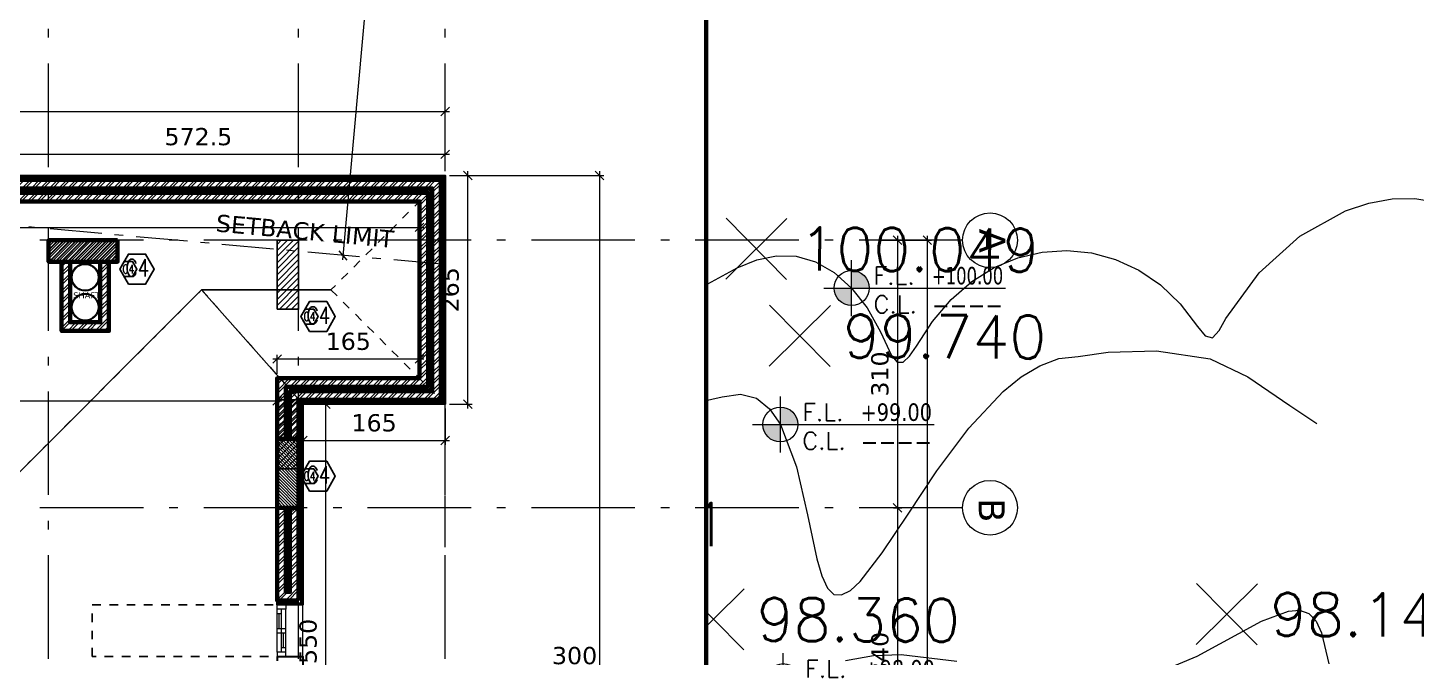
# Model space of a CAD drawing. Header units: inches. Extents: x -48 to 777, y -156 to 510.
# Drawn here: x 206.29 to 222.39, y 150.23 to 157.52 of the extents above; entities that cross this region are included whole.
import ezdxf
from ezdxf.enums import TextEntityAlignment as Align

# ---------------------------------------------------------------- set-up
doc = ezdxf.new("R2010")
doc.units = ezdxf.units.IN
doc.header["$MEASUREMENT"] = 0
doc.set_wipeout_variables(frame=1)
for name, pattern in [('ACAD_ISO10W100', [18, 12, -3, 0, -3]), ('HIDDEN', [0.375, 0.25, -0.125]), ('NUHA', [1.45, 0.75, -0.25, 0.2, -0.25])]:
    doc.linetypes.add(name, pattern=pattern)
doc.layers.get('Defpoints').update_dxf_attribs({"lineweight": 5})
for name, color, linetype, lineweight in [('A-ANNOTATION', 34, 'Continuous', 5), ('A-AXIS ST', 251, 'ACAD_ISO10W100', 5), ('A-DIM', 9, 'Continuous', 5), ('A-HIDDEN', 254, 'HIDDEN', 5), ('A-LEVELS', 139, 'Continuous', 20), ('A-LIMIT LOT', 235, 'ACAD_ISO10W100', 20), ('A-PILLARS', 1, 'Continuous', 60), ('A-PROJECTION2', 5, 'Continuous', 20), ('A-SIGNS1', 20, 'Continuous', 15), ('A-SIGNS2', 30, 'Continuous', 15), ('A-TEXT', 50, 'Continuous', 15), ('A-WALLS', 7, 'Continuous', 60), ('A-WINDOWS', 4, 'Continuous', 20), ('C-STONE', 42, 'Continuous', 30), ('D-METAL', 156, 'Continuous', 20), ('D-STONE', 52, 'Continuous', 20), ('H-PILLARS', 61, 'Continuous', 5), ('H-WALLS', 51, 'Continuous', 5)]:
    doc.layers.add(name, color=color, linetype=linetype, lineweight=lineweight)
for name, color, linetype in [('pts pc', 7, 'Continuous'), ('str-col-hatch', 8, 'Continuous'), ('str-COL-TAG-100', 1, 'Continuous'), ('str-COL-TAG-50', 7, 'Continuous'), ('str-columns', 3, 'Continuous'), ('str-sunken-slabs', 5, 'Continuous')]:
    doc.layers.add(name, color=color, linetype=linetype)
doc.styles.add('2mm', font='simplex.shx', dxfattribs={"height": 0.5})
doc.styles.add('ROMAND', font='verdana.ttf')
doc.styles.add('ROMANS', font='romans__.ttf', dxfattribs={"height": 0.14})
doc.dimstyles.new('M-1.100', dxfattribs={"dimtxt": 0.2, "dimasz": 0.1, "dimexe": 0.05, "dimexo": 0.05, "dimgap": 0.1, "dimtad": 1, "dimlfac": 100, "dimrnd": 0.5, "dimzin": 9, "dimdsep": 46, "dimtxsty": 'ROMAND', "dimblk": 'OBLIQUE', "dimcen": 1, "dimdle": 0.05, "dimclrd": 256, "dimclre": 256, "dimclrt": 2, "dimadec": 0, "dimazin": 0, "dimtfac": 0.666667, "dimtmove": 2, "dimatfit": 3, "dimfxl": 0.04, "dimtolj": 1, "dimtzin": 5, "dimlwd": -1, "dimlwe": -1, "dimarcsym": 0})

# ---------------------------------------------------------------- blocks, each defined once
blk = doc.blocks.new('_Oblique')
at = {"color": 0, "linetype": 'ByBlock', "lineweight": -2}
blk.add_line((-0.5, -0.5), (0.5, 0.5), dxfattribs=at)
blk = doc.blocks.new('*D960')
at = {"layer": 'A-DIM', "transparency": 16777216}
blk.add_line((510.372, 298.332), (509.468, 288.319), dxfattribs=at)
at = {"layer": 'Defpoints', "color": 0, "transparency": 16777216}
for p in [(510.368, 298.282), (509.472, 288.369), (509.472, 288.369)]:
    blk.add_point(p, dxfattribs=at)
at = {"layer": 'A-DIM', "transparency": 16777216, "xscale": 0.1, "yscale": 0.1, "zscale": 0.1}
for p, rotation in [((510.368, 298.282), 84.83901183337852), ((509.472, 288.369), 264.8390118333785)]:
    blk.add_blockref('_Oblique', p, dxfattribs=dict(at, rotation=rotation))
at = {"layer": 'A-DIM', "color": 2, "transparency": 16777216, "insert": (509.651, 292.718), "char_height": 0.2, "attachment_point": 5, "rotation": 84.839, "style": 'ROMAND'}
blk.add_mtext('\\A1;1000', dxfattribs=at)
blk = doc.blocks.new('*D961')
at = {"layer": 'A-DIM', "transparency": 16777216}
for p, q in [((510.66, 282.433), (510.66, 283.574)), ((513.66, 282.433), (513.66, 283.574)), ((513.71, 283.524), (510.61, 283.524))]:
    blk.add_line(p, q, dxfattribs=at)
at = {"layer": 'Defpoints', "color": 0, "transparency": 16777216}
for p in [(510.66, 283.524), (510.66, 282.383), (513.66, 282.383)]:
    blk.add_point(p, dxfattribs=at)
at = {"layer": 'A-DIM', "transparency": 16777216, "xscale": 0.1, "yscale": 0.1, "zscale": 0.1}
for p, rotation in [((510.66, 283.524), 179.9999999998241), ((513.66, 283.524), 359.9999999998241)]:
    blk.add_blockref('_Oblique', p, dxfattribs=dict(at, rotation=rotation))
at = {"layer": 'A-DIM', "color": 2, "transparency": 16777216, "insert": (512.16, 283.729), "char_height": 0.2, "attachment_point": 5, "style": 'ROMAND'}
blk.add_mtext('\\A1;300', dxfattribs=at)
blk = doc.blocks.new('GXFHGCGFCD')
at = {"layer": 'A-SIGNS1', "linetype": 'NUHA'}
h = blk.add_hatch(color=256, dxfattribs=at)
h.paths.add_polyline_path([(90.382, 61.33), (90.382, 61.17), (90.542, 61.17, 0.414214)])
h.paths.add_polyline_path([(90.382, 61.17), (90.222, 61.17, 0.414214), (90.382, 61.01)])
at = {"layer": 'A-SIGNS1'}
for p, q in [((90.382, 60.914), (90.382, 61.426)), ((90.126, 61.17), (91.79, 61.17))]:
    blk.add_line(p, q, dxfattribs=at)
blk.add_circle((90.382, 61.17), 0.16, dxfattribs=at)
blk = doc.blocks.new('DGXFHXFGDFD')
at = {"layer": 'A-SIGNS1'}
blk.add_blockref('GXFHGCGFCD', (0, 0), dxfattribs=at)
at = {"layer": 'A-SIGNS2', "linetype": 'NUHA', "style": 'ROMANS'}
for s, p in [('F.L.', (90.583, 61.203)), ('C.L.', (90.583, 60.941))]:
    blk.add_text(s, height=0.16, dxfattribs=at).set_placement(p)
at = {"layer": 'A-SIGNS2', "style": 'ROMANS', "width": 0.910135, "flags": 4}
for tag, p, p2 in [('NIV.FINI', (91.116, 61.203), (91.79, 61.203)), ('NIV.BETON', (91.116, 60.941), (91.79, 60.941))]:
    blk.add_attdef(tag, text='', height=0.16, dxfattribs=at).set_placement(p, p2, align=Align.FIT)
blk = doc.blocks.new('*U1169')
for p, q in [((50, 100), (550, 100)), ((50, 50), (550, 50)), ((50, 0), (550, 0)), ((100, 100), (100, 50)), ((100, 75), (275, 75)), ((275, 0), (275, 100)), ((325, 0), (325, 100)), ((325, 25), (500, 25)), ((500, 0), (500, 50))]:
    blk.add_line(p, q)
for points in [[(0, 100), (50, 100), (50, 0), (0, 0)], [(600, 100), (550, 100), (550, 0), (600, 0)]]:
    blk.add_lwpolyline(points)
blk = doc.blocks.new('*D549')
at = {"layer": 'A-DIM', "transparency": 16777216}
for p, q in [((656.818, 330.269), (656.914, 330.269)), ((656.864, 330.319), (656.864, 327.119)), ((656.818, 327.169), (656.914, 327.169))]:
    blk.add_line(p, q, dxfattribs=at)
at = {"layer": 'Defpoints', "color": 0, "transparency": 16777216}
for p in [(656.768, 330.269), (656.768, 327.169), (656.864, 327.169)]:
    blk.add_point(p, dxfattribs=at)
at = {"layer": 'A-DIM', "transparency": 16777216, "xscale": 0.1, "yscale": 0.1, "zscale": 0.1}
for p, rotation in [((656.864, 330.269), 90), ((656.864, 327.169), 270)]:
    blk.add_blockref('_Oblique', p, dxfattribs=dict(at, rotation=rotation))
at = {"layer": 'A-DIM', "color": 2, "transparency": 16777216, "insert": (656.66, 328.719), "char_height": 0.2, "attachment_point": 5, "rotation": 90, "style": 'ROMAND'}
blk.add_mtext('\\A1;310', dxfattribs=at)
blk = doc.blocks.new('*D550')
at = {"layer": 'A-DIM', "transparency": 16777216}
for p, q in [((656.864, 327.219), (656.864, 323.719)), ((656.818, 327.169), (656.914, 327.169)), ((656.715, 323.769), (656.914, 323.769))]:
    blk.add_line(p, q, dxfattribs=at)
at = {"layer": 'Defpoints', "color": 0, "transparency": 16777216}
for p in [(656.768, 327.169), (656.665, 323.769), (656.864, 323.769)]:
    blk.add_point(p, dxfattribs=at)
at = {"layer": 'A-DIM', "transparency": 16777216, "xscale": 0.1, "yscale": 0.1, "zscale": 0.1}
for p, rotation in [((656.864, 327.169), 90), ((656.864, 323.769), 270)]:
    blk.add_blockref('_Oblique', p, dxfattribs=dict(at, rotation=rotation))
at = {"layer": 'A-DIM', "color": 2, "transparency": 16777216, "insert": (656.66, 325.469), "char_height": 0.2, "attachment_point": 5, "rotation": 90, "style": 'ROMAND'}
blk.add_mtext('\\A1;340', dxfattribs=at)
blk = doc.blocks.new('*D556')
at = {"layer": 'A-DIM', "transparency": 16777216}
for p, q in [((656.665, 330.269), (657.259, 330.269)), ((657.209, 302.868), (657.209, 330.319)), ((655.957, 302.918), (657.259, 302.918))]:
    blk.add_line(p, q, dxfattribs=at)
at = {"layer": 'Defpoints', "color": 0, "transparency": 16777216}
for p in [(656.615, 330.269), (657.209, 330.269), (655.907, 302.918)]:
    blk.add_point(p, dxfattribs=at)
at = {"layer": 'A-DIM', "transparency": 16777216, "xscale": 0.1, "yscale": 0.1, "zscale": 0.1}
for p, rotation in [((657.209, 330.269), 90), ((657.209, 302.918), 270)]:
    blk.add_blockref('_Oblique', p, dxfattribs=dict(at, rotation=rotation))
at = {"layer": 'A-DIM', "color": 2, "transparency": 16777216, "insert": (657.004, 316.593), "char_height": 0.2, "attachment_point": 5, "rotation": 90, "style": 'ROMAND'}
blk.add_mtext('\\A1;2735', dxfattribs=at)
blk = doc.blocks.new('*D1176')
at = {"layer": 'A-DIM', "transparency": 16777216}
blk.add_line((193.677, 153.197), (209.226, 153.197), dxfattribs=at)
at = {"layer": 'Defpoints', "color": 0, "transparency": 16777216}
for p in [(193.727, 153.197), (209.176, 153.197), (209.176, 153.197)]:
    blk.add_point(p, dxfattribs=at)
at = {"layer": 'A-DIM', "transparency": 16777216, "xscale": 0.1, "yscale": 0.1, "zscale": 0.1, "rotation": 180}
blk.add_blockref('_Oblique', (193.727, 153.197), dxfattribs=at)
at = {"layer": 'A-DIM', "transparency": 16777216, "xscale": 0.1, "yscale": 0.1, "zscale": 0.1}
blk.add_blockref('_Oblique', (209.176, 153.197), dxfattribs=at)
at = {"layer": 'A-DIM', "color": 2, "transparency": 16777216, "insert": (201.452, 153.33), "char_height": 0.2, "attachment_point": 5, "style": 'ROMAND'}
blk.add_mtext('\\A1;1545', dxfattribs=at)
blk = doc.blocks.new('*D1192')
at = {"layer": 'A-DIM', "transparency": 16777216}
for p, q in [((210.877, 153.682), (209.127, 153.682)), ((209.177, 153.509), (209.177, 153.732)), ((210.827, 153.509), (210.827, 153.732))]:
    blk.add_line(p, q, dxfattribs=at)
at = {"layer": 'Defpoints', "color": 0, "transparency": 16777216}
for p in [(209.177, 153.682), (209.177, 153.459), (210.827, 153.459)]:
    blk.add_point(p, dxfattribs=at)
at = {"layer": 'A-DIM', "transparency": 16777216, "xscale": 0.1, "yscale": 0.1, "zscale": 0.1, "rotation": 180}
blk.add_blockref('_Oblique', (209.177, 153.682), dxfattribs=at)
at = {"layer": 'A-DIM', "transparency": 16777216, "xscale": 0.1, "yscale": 0.1, "zscale": 0.1}
blk.add_blockref('_Oblique', (210.827, 153.682), dxfattribs=at)
at = {"layer": 'A-DIM', "color": 2, "transparency": 16777216, "insert": (210.002, 153.886), "char_height": 0.2, "attachment_point": 5, "style": 'ROMAND'}
blk.add_mtext('\\A1;165', dxfattribs=at)
blk = doc.blocks.new('*D1193')
at = {"layer": 'A-DIM', "transparency": 16777216}
for p, q in [((193.727, 155.108), (193.727, 155.258)), ((210.827, 155.173), (210.827, 155.258)), ((193.677, 155.208), (210.877, 155.208))]:
    blk.add_line(p, q, dxfattribs=at)
at = {"layer": 'Defpoints', "color": 0, "transparency": 16777216}
for p in [(193.727, 155.058), (210.827, 155.208), (210.827, 155.123)]:
    blk.add_point(p, dxfattribs=at)
at = {"layer": 'A-DIM', "transparency": 16777216, "xscale": 0.1, "yscale": 0.1, "zscale": 0.1, "rotation": 180}
blk.add_blockref('_Oblique', (193.727, 155.208), dxfattribs=at)
at = {"layer": 'A-DIM', "transparency": 16777216, "xscale": 0.1, "yscale": 0.1, "zscale": 0.1}
blk.add_blockref('_Oblique', (210.827, 155.208), dxfattribs=at)
at = {"layer": 'A-DIM', "color": 2, "transparency": 16777216, "insert": (202.277, 155.412), "char_height": 0.2, "attachment_point": 5, "style": 'ROMAND'}
blk.add_mtext('\\A1;1710', dxfattribs=at)
blk = doc.blocks.new('*D1194')
at = {"layer": 'A-DIM', "transparency": 16777216}
for p, q in [((211.177, 156.054), (205.352, 156.054)), ((205.402, 155.858), (205.402, 156.104)), ((211.127, 155.858), (211.127, 156.104))]:
    blk.add_line(p, q, dxfattribs=at)
at = {"layer": 'Defpoints', "color": 0, "transparency": 16777216}
for p in [(205.402, 156.054), (205.402, 155.808), (211.127, 155.808)]:
    blk.add_point(p, dxfattribs=at)
at = {"layer": 'A-DIM', "transparency": 16777216, "xscale": 0.1, "yscale": 0.1, "zscale": 0.1, "rotation": 180}
blk.add_blockref('_Oblique', (205.402, 156.054), dxfattribs=at)
at = {"layer": 'A-DIM', "transparency": 16777216, "xscale": 0.1, "yscale": 0.1, "zscale": 0.1}
blk.add_blockref('_Oblique', (211.127, 156.054), dxfattribs=at)
at = {"layer": 'A-DIM', "color": 2, "transparency": 16777216, "insert": (208.264, 156.258), "char_height": 0.2, "attachment_point": 5, "style": 'ROMAND'}
blk.add_mtext('\\A1;572.5', dxfattribs=at)
blk = doc.blocks.new('*D1199')
at = {"layer": 'A-DIM', "transparency": 16777216}
for p, q in [((193.377, 156.55), (211.177, 156.55)), ((193.427, 155.858), (193.427, 156.6)), ((211.127, 155.858), (211.127, 156.6))]:
    blk.add_line(p, q, dxfattribs=at)
at = {"layer": 'Defpoints', "color": 0, "transparency": 16777216}
for p in [(211.127, 156.55), (193.427, 155.808), (211.127, 155.808)]:
    blk.add_point(p, dxfattribs=at)
at = {"layer": 'A-DIM', "transparency": 16777216, "xscale": 0.1, "yscale": 0.1, "zscale": 0.1, "rotation": 180}
blk.add_blockref('_Oblique', (193.427, 156.55), dxfattribs=at)
at = {"layer": 'A-DIM', "transparency": 16777216, "xscale": 0.1, "yscale": 0.1, "zscale": 0.1}
blk.add_blockref('_Oblique', (211.127, 156.55), dxfattribs=at)
at = {"layer": 'A-DIM', "color": 2, "transparency": 16777216, "insert": (202.277, 156.754), "char_height": 0.2, "attachment_point": 5, "style": 'ROMAND'}
blk.add_mtext('\\A1;1770', dxfattribs=at)
blk = doc.blocks.new('*D1224')
at = {"layer": 'A-DIM', "transparency": 16777216}
for p, q in [((209.527, 153.159), (209.791, 153.159)), ((209.741, 147.609), (209.741, 153.209)), ((209.527, 147.659), (209.791, 147.659))]:
    blk.add_line(p, q, dxfattribs=at)
at = {"layer": 'Defpoints', "color": 0, "transparency": 16777216}
for p in [(209.477, 153.159), (209.741, 153.159), (209.477, 147.659)]:
    blk.add_point(p, dxfattribs=at)
at = {"layer": 'A-DIM', "transparency": 16777216, "xscale": 0.1, "yscale": 0.1, "zscale": 0.1}
for p, rotation in [((209.741, 153.159), 90), ((209.741, 147.659), 270)]:
    blk.add_blockref('_Oblique', p, dxfattribs=dict(at, rotation=rotation))
at = {"layer": 'A-DIM', "color": 2, "transparency": 16777216, "insert": (209.537, 150.409), "char_height": 0.2, "attachment_point": 5, "rotation": 90, "style": 'ROMAND'}
blk.add_mtext('\\A1;550', dxfattribs=at)
blk = doc.blocks.new('*D1225')
at = {"layer": 'A-DIM', "transparency": 16777216}
for p, q in [((209.476, 153.109), (209.476, 152.687)), ((211.127, 153.109), (211.127, 152.687)), ((209.426, 152.737), (211.177, 152.737))]:
    blk.add_line(p, q, dxfattribs=at)
at = {"layer": 'Defpoints', "color": 0, "transparency": 16777216}
for p in [(209.476, 153.159), (211.127, 153.159), (211.127, 152.737)]:
    blk.add_point(p, dxfattribs=at)
at = {"layer": 'A-DIM', "transparency": 16777216, "xscale": 0.1, "yscale": 0.1, "zscale": 0.1, "rotation": 180}
blk.add_blockref('_Oblique', (209.476, 152.737), dxfattribs=at)
at = {"layer": 'A-DIM', "transparency": 16777216, "xscale": 0.1, "yscale": 0.1, "zscale": 0.1}
blk.add_blockref('_Oblique', (211.127, 152.737), dxfattribs=at)
at = {"layer": 'A-DIM', "color": 2, "transparency": 16777216, "insert": (210.302, 152.941), "char_height": 0.2, "attachment_point": 5, "style": 'ROMAND'}
blk.add_mtext('\\A1;165', dxfattribs=at)
blk = doc.blocks.new('*D1226')
at = {"layer": 'A-DIM', "transparency": 16777216}
for p, q in [((211.177, 155.808), (211.439, 155.808)), ((211.389, 153.109), (211.389, 155.858)), ((211.177, 153.159), (211.439, 153.159))]:
    blk.add_line(p, q, dxfattribs=at)
at = {"layer": 'Defpoints', "color": 0, "transparency": 16777216}
for p in [(211.127, 155.808), (211.389, 155.808), (211.127, 153.159)]:
    blk.add_point(p, dxfattribs=at)
at = {"layer": 'A-DIM', "transparency": 16777216, "xscale": 0.1, "yscale": 0.1, "zscale": 0.1}
for p, rotation in [((211.389, 155.808), 90), ((211.389, 153.159), 270)]:
    blk.add_blockref('_Oblique', p, dxfattribs=dict(at, rotation=rotation))
at = {"layer": 'A-DIM', "color": 2, "transparency": 16777216, "insert": (211.185, 154.484), "char_height": 0.2, "attachment_point": 5, "rotation": 90, "style": 'ROMAND'}
blk.add_mtext('\\A1;265', dxfattribs=at)
blk = doc.blocks.new('*D1227')
at = {"layer": 'A-DIM', "transparency": 16777216}
for p, q in [((211.177, 155.808), (212.964, 155.808)), ((212.914, 155.858), (212.914, 127.607)), ((209.177, 127.657), (212.964, 127.657))]:
    blk.add_line(p, q, dxfattribs=at)
at = {"layer": 'Defpoints', "color": 0, "transparency": 16777216}
for p in [(211.127, 155.808), (209.127, 127.657), (212.914, 127.657)]:
    blk.add_point(p, dxfattribs=at)
at = {"layer": 'A-DIM', "transparency": 16777216, "xscale": 0.1, "yscale": 0.1, "zscale": 0.1}
for p, rotation in [((212.914, 155.808), 90), ((212.914, 127.657), 270)]:
    blk.add_blockref('_Oblique', p, dxfattribs=dict(at, rotation=rotation))
at = {"layer": 'A-DIM', "color": 2, "transparency": 16777216, "insert": (212.709, 141.733), "char_height": 0.2, "attachment_point": 5, "rotation": 90, "style": 'ROMAND'}
blk.add_mtext('\\A1;2815', dxfattribs=at)
blk = doc.blocks.new('tags')
at = {"layer": 'str-COL-TAG-100', "color": 2}
blk.add_lwpolyline([(0.125, -0.262), (0.325, -0.262), (0.425, -0.088), (0.325, 0.085), (0.125, 0.085), (0.025, -0.088)], close=True, dxfattribs=at)
at = {"layer": 'str-COL-TAG-50', "color": 2}
blk.add_lwpolyline([(0.075, -0.175), (0.175, -0.175), (0.225, -0.088), (0.175, -0.002), (0.075, -0.002), (0.025, -0.088)], close=True, dxfattribs=at)
at = {"layer": 'str-COL-TAG-100', "color": 1, "style": 'ROMANS', "width": 0.699426}
blk.add_attdef('NUMBER', text='', height=0.2, dxfattribs=at).set_placement((0.092, -0.174), (0.368, -0.174), align=Align.FIT)
at = {"layer": 'str-COL-TAG-50', "color": 1, "style": 'ROMANS', "width": 0.697102}
blk.add_attdef('NUMBER', text='', height=0.1, dxfattribs=at).set_placement((0.056, -0.138), (0.194, -0.138), align=Align.FIT)
blk = doc.blocks.new('land 688')
at = {"layer": 'A-LEVELS', "color": 209, "linetype": 'Continuous'}
blk.add_lwpolyline([(505.66751, 287.99885), (505.89276, 287.92863), (506.12473, 287.81475), (506.61501, 287.47437), (507.68295, 286.55308), (507.92382, 286.37024), (508.13217, 286.24897), (508.2969, 286.21068), (508.40689, 286.27676), (508.45643, 286.45963), (508.46882, 286.72365), (508.51384, 287.28861), (508.6069, 287.49443), (508.7565, 287.63186), (508.95455, 287.71074), (509.19295, 287.74092), (509.75848, 287.69461), (510.38834, 287.57175), (511.01782, 287.45114), (511.5822, 287.41157), (512.09628, 287.42971), (512.60649, 287.48485), (513.09953, 287.69027), (513.57749, 287.96949), (514.04408, 288.22618), (514.27427, 288.31597), (514.503, 288.36401), (514.7307, 288.35833), (514.95544, 288.2925), (515.17149, 288.1689), (515.37281, 287.99073), (515.55333, 287.76118), (515.707, 287.48347), (515.83624, 287.20884), (515.90015, 287.13219), (515.96885, 287.13047), (516.04405, 287.19933), (516.12609, 287.31617), (516.31205, 287.60253), (516.5272, 287.85779), (516.76705, 288.06595), (517.0264, 288.22692), (517.30009, 288.34064), (517.58292, 288.40704), (517.86972, 288.42606), (518.1553, 288.39764), (518.43447, 288.32169), (518.70206, 288.19816), (518.95288, 288.02697), (519.18175, 287.80807), (519.38353, 287.54467), (519.47324, 287.43703), (519.55564, 287.41463), (519.63293, 287.49987), (519.71172, 287.63846), (520.09683, 288.16843), (520.57169, 288.5911), (521.09841, 288.88361), (521.36939, 288.97393), (521.63913, 289.02314), (521.9029, 289.02839), (522.15596, 288.98682)], dxfattribs=at)
at = {"layer": 'A-LEVELS', "linetype": 'Continuous'}
for points in [[(505.35629, 285.34687), (505.84027, 285.36565), (506.16023, 285.31718), (506.33277, 285.19425), (506.51384, 285.13226), (506.86023, 284.96552), (507.30898, 284.72163), (507.7953, 284.42262), (508.28162, 284.36281), (508.74678, 284.22597), (509.051, 283.93897), (509.17936, 283.84858), (509.28977, 283.80156), (509.38067, 283.8039), (509.45046, 283.86158), (509.498, 283.97968), (509.52699, 284.15261), (509.55669, 284.61317), (509.59461, 285.14304), (509.69587, 285.64185), (509.78746, 285.84826), (509.91555, 286.00927), (510.08472, 286.11587), (510.28804, 286.17663), (510.7551, 286.21687), (511.23269, 286.24234), (511.67157, 286.31999), (512.54648, 286.48679), (513.42532, 286.6296), (513.87049, 286.73095), (514.08522, 286.76091), (514.26921, 286.71439), (514.42149, 286.59221), (514.54647, 286.40905), (514.7321, 285.9186), (514.86129, 285.36063), (514.96922, 284.85274), (515.0262, 284.65433), (515.09106, 284.51253), (515.16767, 284.43962), (515.25673, 284.43337), (515.35778, 284.4862), (515.47038, 284.5905), (515.72834, 284.92312), (516.02693, 285.37041), (516.36245, 285.87158), (516.73123, 286.3658), (517.12958, 286.79228), (517.33869, 286.96112), (517.55382, 287.09021), (517.77449, 287.17196), (517.99988, 287.19888), (518.34649, 287.2455), (518.90751, 287.26354), (519.52942, 287.17142), (519.96874, 286.96189), (520.45257, 286.62801), (520.76791, 286.41995)], [(515.3029, 283.67511), (515.62628, 283.73243), (515.94859, 283.74396), (516.59454, 283.66789)], [(519.00222, 283.56493), (519.3816, 283.7235), (520.1246, 284.12903), (520.43729, 284.2471), (520.56743, 284.25576), (520.67573, 284.21973), (520.7592, 284.13128), (520.82035, 283.99441), (520.90573, 283.63368)]]:
    blk.add_lwpolyline(points, dxfattribs=at)
at = {"layer": 'A-LIMIT LOT', "linetype": 'Continuous', "const_width": 0.1}
blk.add_lwpolyline([(486.17887, 297.01503), (497.86419, 240.3685), (512.75137, 253.42742), (518.31699, 249.16369), (518.8926, 253.71568), (513.66021, 260.06347), (513.66021, 294.35761), (486.17887, 297.01503)], dxfattribs=at)
at = {"layer": 'pts pc', "linetype": 'Continuous'}
for points in [[(508.22312, 289.97095), (507.51234, 289.26775)], [(508.21933, 289.26396), (507.51613, 289.97474)], [(514.62291, 288.79764), (513.91213, 288.09444)], [(514.61912, 288.09065), (513.91592, 288.80143)], [(510.65943, 287.707), (509.94865, 287.0038)], [(510.65564, 287.00001), (509.95244, 287.71079)], [(511.43538, 285.61646), (510.7246, 284.91326)], [(511.43159, 284.90947), (510.72839, 285.62025)]]:
    blk.add_lwpolyline(points, dxfattribs=at)
for points, elevation in [([(515.12884, 287.78767), (514.41807, 287.08447)], 100), ([(515.12505, 287.08068), (514.42186, 287.79146)], 100), ([(514.12356, 283.7981), (513.42036, 284.50888)], 98), ([(520.08052, 284.56387), (519.36974, 283.86067)], 97), ([(520.07673, 283.85688), (519.37353, 284.56766)], 97), ([(514.12735, 284.50509), (513.41657, 283.80189)], 98)]:
    blk.add_lwpolyline(points, dxfattribs=dict(at, elevation=elevation))
at = {"layer": 'A-SIGNS1'}
ref = blk.add_blockref('DGXFHXFGDFD', (400.84091, 210.47597, 100), dxfattribs=dict(at, xscale=1.267200000000003, yscale=1.267200000000003, zscale=1.267200000000003))
ref.add_attrib('NIV.FINI', '+100.00', dxfattribs={"layer": 'A-SIGNS2', "height": 0.202752, "style": 'ROMAND', "width": 0.680836}).set_placement((516.30293, 288.03258, 100), (517.1309, 288.03258, 100), align=Align.FIT)
ref.add_attrib('NIV.BETON', '----', dxfattribs={"layer": 'A-SIGNS2', "height": 0.202752, "style": 'ROMAND', "width": 1.634557}).set_placement((516.30293, 287.70082, 100), (517.1309, 287.70082, 100), align=Align.FIT)
ref = blk.add_blockref('DGXFHXFGDFD', (400.01457, 208.89429), dxfattribs=dict(at, xscale=1.267200000000003, yscale=1.267200000000003, zscale=1.267200000000003))
ref.add_attrib('NIV.FINI', '+99.00', dxfattribs={"layer": 'A-SIGNS2', "height": 0.202752, "style": 'ROMAND', "width": 0.797031}).set_placement((515.47659, 286.4509), (516.30455, 286.4509), align=Align.FIT)
ref.add_attrib('NIV.BETON', '----', dxfattribs={"layer": 'A-SIGNS2', "height": 0.202752, "style": 'ROMAND', "width": 1.634557}).set_placement((515.47659, 286.11913), (516.30455, 286.11913), align=Align.FIT)
ref = blk.add_blockref('DGXFHXFGDFD', (400.0477, 205.91976, 97), dxfattribs=dict(at, xscale=1.267200000000003, yscale=1.267200000000003, zscale=1.267200000000003))
ref.add_attrib('NIV.FINI', '+98.00', dxfattribs={"layer": 'A-SIGNS2', "height": 0.202752, "style": 'ROMAND', "width": 0.797031}).set_placement((515.50972, 283.47637, 97), (516.33769, 283.47637, 97), align=Align.FIT)
ref.add_attrib('NIV.BETON', '----', dxfattribs={"layer": 'A-SIGNS2', "height": 0.202752, "style": 'ROMAND', "width": 1.634557}).set_placement((515.50972, 283.1446, 97), (516.33769, 283.1446, 97), align=Align.FIT)
at = {"layer": 'pts pc', "color": 1, "char_height": 0.5, "attachment_point": 1, "rotation": 359.692852, "style": '2mm'}
for s, insert, width in [('\\Fsimplex.shx;\\W1.0000000000;\\T1.0000000000;\\o\\l100.332', (508.36906, 289.86667), 3.452381), ('\\Fsimplex.shx;\\W1.0000000000;\\T1.0000000000;\\o\\l100.049', (514.76886, 288.69336), 3.452381), ('\\Fsimplex.shx;\\W1.0000000000;\\T1.0000000000;\\o\\l99.812', (510.80537, 287.60272), 2.9761905), ('\\Fsimplex.shx;\\W1.0000000000;\\T1.0000000000;\\o\\l99.740', (515.27479, 287.68339, 100), 3.0714286), ('\\Fsimplex.shx;\\W1.0000000000;\\T1.0000000000;\\o\\l99.111', (505.00911, 285.59853, 198), 2.7857143), ('\\Fsimplex.shx;\\W1.0000000000;\\T1.0000000000;\\o\\l98.881', (511.58133, 285.51218), 2.9761905), ('\\Fsimplex.shx;\\W1.0000000000;\\T1.0000000000;\\o\\l98.360', (514.2733, 284.40081, 98), 3.0714286), ('\\Fsimplex.shx;\\W1.0000000000;\\T1.0000000000;\\o\\l98.146', (520.22646, 284.45959, 97), 2.9761905)]:
    blk.add_mtext(s, dxfattribs=dict(at, insert=insert, width=width))
at = {"linetype": 'Continuous'}
blk.add_wipeout([(486.17887, 297.01503), (513.66021, 294.35761), (513.66021, 260.06347), (518.8926, 253.71568), (518.31699, 249.16369), (512.75137, 253.42742), (497.86419, 240.3685)], dxfattribs=at).dxf.layer = 'A-LIMIT LOT'
at = {"layer": 'A-HIDDEN', "linetype": 'ACAD_ISO10W100', "ltscale": 0.05}
blk.add_lwpolyline([(490.67533, 290.06695), (499.76093, 246.02295), (512.28801, 257.01161), (510.66021, 258.98641), (510.66021, 288.2619)], close=True, dxfattribs=at)
at = {"layer": 'A-TEXT', "insert": (508.01264, 288.84578), "char_height": 0.2, "width": 71.8076328, "attachment_point": 1, "rotation": 354.696245, "style": 'ROMAND'}
blk.add_mtext('SETBACK LIMIT', dxfattribs=at)
at = {"layer": 'A-DIM'}
dim = blk.add_linear_dim(base=(509.4725, 288.36918), p1=(510.36781, 298.28183), p2=(509.4725, 288.36918), angle=264.839012, text='1000', dimstyle='M-1.100', dxfattribs=at)
dim.commit()
dim.dimension.update_dxf_attribs({"geometry": '*D960', "text_midpoint": (509.65056, 292.71796), "dimtype": 129})
dim = blk.add_aligned_dim(p1=(513.66021, 282.38291), p2=(510.66021, 282.38291), distance=-1.14156, dimstyle='M-1.100', dxfattribs=at)
dim.commit()
dim.dimension.update_dxf_attribs({"geometry": '*D961', "text_midpoint": (512.16021, 283.72863)})
blk = doc.blocks.new('AXIS')
at = {"layer": 'A-ANNOTATION', "linetype": 'Continuous'}
for centre in [(657.93576, 330.26919), (657.93576, 327.16933)]:
    blk.add_circle(centre, 0.31723, dxfattribs=at)
at = {"layer": 'A-AXIS ST', "ltscale": 0.1}
for p, q in [((647.01853, 296.91777), (647.01853, 336.01919)), ((649.91853, 296.91777), (649.91853, 336.01919)), ((651.61853, 296.91777), (651.61853, 336.01919)), ((657.61853, 330.26919), (627.81853, 330.26919)), ((657.61853, 327.16933), (627.81853, 327.16933))]:
    blk.add_line(p, q, dxfattribs=at)
at = {"layer": 'A-ANNOTATION', "char_height": 0.3, "width": 5.0170833, "attachment_point": 1, "rotation": 270, "style": 'ROMAND'}
for s, insert in [('\\pi2.3727;A', (658.11171, 332.77651)), ('\\pi2.3954;B', (658.10571, 329.67665))]:
    blk.add_mtext(s, dxfattribs=dict(at, insert=insert))
at = {"layer": 'A-DIM'}
for base, p1, p2, picture, middle in [((657.20851, 330.26919), (655.90711, 302.91777), (656.61547, 330.26919), '*D556', (657.00434, 316.59348)), ((656.86441, 327.16933), (656.76815, 330.26919), (656.76815, 327.16933), '*D549', (656.66024, 328.71926)), ((656.86441, 323.76934), (656.76815, 327.16933), (656.6654, 323.76934), '*D550', (656.66024, 325.46933))]:
    dim = blk.add_linear_dim(base=base, p1=p1, p2=p2, angle=90, dimstyle='M-1.100', dxfattribs=at)
    dim.commit()
    dim.dimension.update_dxf_attribs({"geometry": picture, "text_midpoint": middle})

msp = doc.modelspace()

# ---------------------------------------------------------------- block references
at = {"layer": 'A-HIDDEN', "ltscale": 0.4}
msp.add_blockref('land 688', (-299.53343, -133.48597), dxfattribs=at)

# ---------------------------------------------------------------- next in the draw order: hatches: boundary and pattern name
at = {"layer": 'H-PILLARS'}
h = msp.add_hatch(dxfattribs=at)
h.set_pattern_fill('ANSI31', color=256, scale=0.2)
h.set_pattern_definition([(45, (-338.641753, -168.71929), (-0.0176776695, 0.0176776695), [])])
h.paths.add_polyline_path([(207.32678, 155.05845), (207.32678, 154.80845), (206.52678, 154.80845), (206.52678, 155.05845)])
h = msp.add_hatch(dxfattribs=at)
h.set_pattern_fill('ANSI31', color=256, scale=0.2, angle=90)
h.set_pattern_definition([(135, (516.954514, -389.160084), (-0.0176776695, -0.0176776695), [])])
h.paths.add_polyline_path([(209.42641, 151.95845), (209.17641, 151.95845), (209.17641, 152.75845), (209.42641, 152.75845)])
at = {"layer": 'H-WALLS'}
h = msp.add_hatch(dxfattribs=at)
h.set_pattern_fill('ANSI32', color=256, scale=0.2)
h.set_pattern_definition([(45, (-242.49175, -175.21088), (-0.053033009, 0.053033009), []), (45, (-242.4564, -175.21088), (-0.053033009, 0.053033009), [])])
h.paths.add_polyline_path([(205.55178, 155.60845), (210.92678, 155.60845), (210.92678, 153.35862), (209.27641, 153.35854), (209.27641, 152.75845), (209.17641, 152.75845), (209.17641, 153.45854), (210.82678, 153.45862), (210.82678, 155.50845), (205.45178, 155.50845), (205.45178, 155.75845), (211.07678, 155.75845), (211.07678, 153.20863), (209.42641, 153.20855), (209.42641, 152.75845), (209.32641, 152.75845), (209.32641, 153.30855), (210.97678, 153.30863), (210.97678, 155.65845), (205.55178, 155.65845)])
h = msp.add_hatch(dxfattribs=at)
h.set_pattern_fill('ANSI32', color=256, scale=0.2)
h.set_pattern_definition([(45, (-232.99175, -175.21074), (-0.053033009, 0.053033009), []), (45, (-232.9564, -175.21074), (-0.053033009, 0.053033009), [])])
h.paths.add_polyline_path([(207.12678, 154.80845), (207.12678, 154.10845), (206.77678, 154.10845), (206.77678, 154.80845), (206.67678, 154.80845), (206.67678, 154.10845), (206.67678, 154.00845), (207.12678, 154.00845), (207.22678, 154.00845), (207.22678, 154.80845)])
h = msp.add_hatch(dxfattribs=at)
h.set_pattern_fill('ANSI32', color=256, scale=0.2)
h.set_pattern_definition([(45, (-242.64175, -176.08588), (-0.053033009, 0.053033009), []), (45, (-242.6064, -176.08588), (-0.053033009, 0.053033009), [])])
h.paths.add_polyline_path([(209.42641, 150.88345), (209.42641, 151.95845), (209.32641, 151.95845), (209.32641, 150.98345), (209.27641, 150.98345), (209.27641, 151.95845), (209.17641, 151.95845), (209.17641, 150.88345)])
at = {"layer": 'str-col-hatch'}
h = msp.add_hatch(dxfattribs=at)
h.set_pattern_fill('ANSI31', color=256, scale=0.4)
h.set_pattern_definition([(45, (-489.05302, 104.0992), (-0.035355339, 0.035355339), [])])
h.paths.add_polyline_path([(206.52678, 155.05845), (206.52678, 154.80845), (207.32678, 154.80845), (207.32678, 155.05845)])
h = msp.add_hatch(dxfattribs=at)
h.set_pattern_fill('ANSI31', color=256, scale=0.4)
h.set_pattern_definition([(45, (-486.95301, 103.549063), (-0.035355339, 0.035355339), [])])
h.paths.add_polyline_path([(209.17679, 155.05831), (209.17679, 154.25831), (209.42679, 154.25831), (209.42679, 155.05831)])
h = msp.add_hatch(dxfattribs=at)
h.set_pattern_fill('ANSI31', color=256, scale=0.4)
h.set_pattern_definition([(45, (-486.953, 101.699306), (-0.035355339, 0.035355339), [])])
h.paths.add_polyline_path([(209.1768, 153.20855), (209.1768, 152.40855), (209.4268, 152.40855), (209.4268, 153.20855)])

# ---------------------------------------------------------------- next in the draw order: linework, layer by layer
at = {"layer": 'A-HIDDEN', "ltscale": 0.4}
for p, q in [((211.12678, 155.80845), (209.80187, 154.48354)), ((203.17659, 149.35863), (208.3015, 154.48354)), ((208.3015, 154.48354), (209.80187, 154.48354)), ((208.3015, 154.48354), (209.47641, 153.15864)), ((209.80187, 154.48354), (211.12678, 153.15864))]:
    msp.add_line(p, q, dxfattribs=at)
at = {"layer": 'A-HIDDEN', "linetype": 'HIDDEN', "ltscale": 0.3}
msp.add_lwpolyline([(209.47678, 150.23345), (207.03253, 150.23345), (207.03253, 150.83345), (209.47678, 150.83345)], dxfattribs=at)
at = {"layer": 'A-PILLARS'}
for points in [[(207.32678, 155.05845), (207.32678, 154.80845), (206.52678, 154.80845), (206.52678, 155.05845)], [(209.42641, 151.95845), (209.17641, 151.95845), (209.17641, 152.75845), (209.42641, 152.75845)]]:
    msp.add_lwpolyline(points, close=True, dxfattribs=at)
at = {"layer": 'A-PROJECTION2'}
msp.add_lwpolyline([(206.77678, 154.10845), (207.12678, 154.10845), (207.12678, 154.80845), (206.77678, 154.80845)], close=True, dxfattribs=at)
at = {"layer": 'A-WALLS', "linetype": 'Continuous'}
for points in [[(205.55178, 155.60845), (210.92678, 155.60845), (210.92678, 153.35862), (209.27641, 153.35854), (209.27641, 152.75845), (209.17641, 152.75845), (209.17641, 153.45854), (210.82678, 153.45862), (210.82678, 155.50845), (205.45178, 155.50845), (205.45178, 155.75845), (211.07678, 155.75845), (211.07678, 153.20863), (209.42641, 153.20855), (209.42641, 152.75845), (209.32641, 152.75845), (209.32641, 153.30855), (210.97678, 153.30863), (210.97678, 155.65845), (205.55178, 155.65845)], [(209.42641, 150.88345), (209.42641, 151.95845), (209.32641, 151.95845), (209.32641, 150.98345), (209.27641, 150.98345), (209.27641, 151.95845), (209.17641, 151.95845), (209.17641, 150.88345)]]:
    msp.add_lwpolyline(points, close=True, dxfattribs=at)
at = {"layer": 'A-WALLS'}
msp.add_lwpolyline([(207.12678, 154.80845), (207.12678, 154.10845), (206.77678, 154.10845), (206.77678, 154.80845), (206.67678, 154.80845), (206.67678, 154.10845), (206.67678, 154.00845), (207.12678, 154.00845), (207.22678, 154.00845), (207.22678, 154.80845), (207.12678, 154.80845)], dxfattribs=at)
at = {"layer": 'C-STONE'}
msp.add_line((209.17678, 150.23345), (209.17678, 150.18345), dxfattribs=at)
for points in [[(205.45178, 155.50845), (205.40178, 155.50845), (205.40178, 155.80845), (211.12678, 155.80845), (211.12678, 153.15864), (209.47641, 153.15855), (209.47641, 150.83345), (209.17641, 150.83345), (209.17641, 150.88345)], [(209.17641, 150.85345), (209.45641, 150.85345), (209.45641, 153.17855), (211.10678, 153.17863), (211.10678, 155.78845), (205.42178, 155.78845), (205.42178, 155.50845)], [(209.17678, 150.23345), (209.47678, 150.23345), (209.47678, 147.65861), (211.17678, 147.65861)]]:
    msp.add_lwpolyline(points, dxfattribs=at)
at = {"layer": 'D-METAL'}
for centre, radius in [((206.95178, 154.62845), 0.16), ((206.95178, 154.62845), 0.15), ((206.95178, 154.28345), 0.16), ((206.95178, 154.28345), 0.15)]:
    msp.add_circle(centre, radius, dxfattribs=at)
at = {"layer": 'D-STONE', "linetype": 'Continuous'}
msp.add_line((209.47678, 150.23345), (209.47678, 150.83345), dxfattribs=at)
at = {"layer": 'H-PILLARS'}
msp.add_lwpolyline([(209.27641, 152.75845), (209.17641, 152.75845)], dxfattribs=at)
at = {"layer": 'str-columns'}
for points in [[(207.32678, 154.80845), (207.32678, 155.05845), (206.52678, 155.05845), (206.52678, 154.80845)], [(209.17679, 154.25831), (209.42679, 154.25831), (209.42679, 155.05831), (209.17679, 155.05831)], [(209.1768, 152.40855), (209.4268, 152.40855), (209.4268, 153.20855), (209.1768, 153.20855)]]:
    msp.add_lwpolyline(points, close=True, dxfattribs=at)
at = {"layer": 'str-sunken-slabs', "ltscale": 0.4}
for p, q in [((203.17659, 149.35863), (208.3015, 154.48354)), ((208.3015, 154.48354), (209.47641, 153.15864)), ((208.3015, 154.48354), (209.80187, 154.48354))]:
    msp.add_line(p, q, dxfattribs=at)
at = {"layer": 'str-sunken-slabs', "linetype": 'HIDDEN', "ltscale": 0.3}
msp.add_lwpolyline([(209.47678, 150.23345), (207.03253, 150.23345), (207.03253, 150.83345), (209.47678, 150.83345)], dxfattribs=at)

# ---------------------------------------------------------------- next in the draw order: block references
at = {"layer": 'A-DIM'}
msp.add_blockref('AXIS', (-440.49175, -175.21088), dxfattribs=at)
at = {"layer": 'A-WINDOWS', "xscale": -0.0009999999999906004, "yscale": 0.0009999999999906004, "zscale": 0.0009999999999906004, "rotation": 270}
msp.add_blockref('*U1169', (209.17678, 150.23345), dxfattribs=at)
at = {"layer": 'str-columns'}
ref = msp.add_blockref('tags', (207.32678, 154.81229), dxfattribs=at)
ref.add_attrib('NUMBER', 'C4', dxfattribs={"layer": 'str-COL-TAG-50', "color": 1, "height": 0.1, "style": 'ROMANS', "width": 0.63631}).set_placement((207.38297, 154.67479), (207.52056, 154.67479), align=Align.FIT)
ref.add_attrib('NUMBER', 'C4', dxfattribs={"layer": 'str-COL-TAG-100', "color": 1, "height": 0.2, "style": 'ROMANS', "width": 0.638431}).set_placement((207.41862, 154.63824), (207.69471, 154.63824), align=Align.FIT)
ref = msp.add_blockref('tags', (209.42679, 154.26215), dxfattribs=at)
ref.add_attrib('NUMBER', 'C4', dxfattribs={"layer": 'str-COL-TAG-50', "color": 1, "height": 0.1, "style": 'ROMANS', "width": 0.63631}).set_placement((209.48298, 154.12465), (209.62057, 154.12465), align=Align.FIT)
ref.add_attrib('NUMBER', 'C4', dxfattribs={"layer": 'str-COL-TAG-100', "color": 1, "height": 0.2, "style": 'ROMANS', "width": 0.638431}).set_placement((209.51863, 154.0881), (209.79472, 154.0881), align=Align.FIT)
ref = msp.add_blockref('tags', (209.4268, 152.4124), dxfattribs=at)
ref.add_attrib('NUMBER', 'C4', dxfattribs={"layer": 'str-COL-TAG-50', "color": 1, "height": 0.1, "style": 'ROMANS', "width": 0.63631}).set_placement((209.48299, 152.2749), (209.62058, 152.2749), align=Align.FIT)
ref.add_attrib('NUMBER', 'C4', dxfattribs={"layer": 'str-COL-TAG-100', "color": 1, "height": 0.2, "style": 'ROMANS', "width": 0.638431}).set_placement((209.51864, 152.23834), (209.79473, 152.23834), align=Align.FIT)

# ---------------------------------------------------------------- next in the draw order: texts
at = {"layer": 'A-TEXT', "insert": (207.12521, 154.4543), "char_height": 0.07, "width": 0.6766314, "attachment_point": 3, "style": 'ROMAND'}
msp.add_mtext('SHAFT', dxfattribs=at)

# ---------------------------------------------------------------- next in the draw order: dimensions: what is measured, and where the dimension line sits
at = {"layer": 'A-DIM'}
for base, p1, p2, picture, middle in [((211.12678, 156.54994), (193.42678, 155.80845), (211.12678, 155.80845), '*D1199', (202.27678, 156.75404)), ((205.40178, 156.05415), (211.12678, 155.80845), (205.40178, 155.80845), '*D1194', (208.26428, 156.25831)), ((210.82678, 155.20784), (193.72678, 155.05831), (210.82678, 155.12336), '*D1193', (202.27678, 155.41193)), ((209.17651, 153.68195), (210.82678, 153.45862), (209.17651, 153.45854), '*D1192', (210.00164, 153.88592)), ((211.12678, 152.73725), (209.47641, 153.15855), (211.12678, 153.15855), '*D1225', (210.30159, 152.94121))]:
    dim = msp.add_linear_dim(base=base, p1=p1, p2=p2, dimstyle='M-1.100', dxfattribs=at)
    dim.commit()
    dim.dimension.update_dxf_attribs({"geometry": picture, "text_midpoint": middle})
for base, p1, p2, picture, middle in [((212.91374, 127.65688), (211.12678, 155.80845), (209.12678, 127.65688), '*D1227', (212.70917, 141.73267)), ((211.38894, 155.80845), (211.12678, 153.15855), (211.12678, 155.80845), '*D1226', (211.18477, 154.4835)), ((209.74113, 153.15864), (209.47678, 147.65861), (209.47678, 153.15864), '*D1224', (209.53703, 150.40862))]:
    dim = msp.add_linear_dim(base=base, p1=p1, p2=p2, angle=90, dimstyle='M-1.100', dxfattribs=at)
    dim.commit()
    dim.dimension.update_dxf_attribs({"geometry": picture, "text_midpoint": middle})
dim = msp.add_linear_dim(base=(209.17641, 153.19729), p1=(193.72678, 153.19729), p2=(209.17641, 153.19729), dimstyle='M-1.100', override={"dimgap": 0.03}, dxfattribs=at)
dim.commit()
dim.dimension.update_dxf_attribs({"geometry": '*D1176', "text_midpoint": (201.45159, 153.32971)})

doc.saveas('drawing.dxf')
